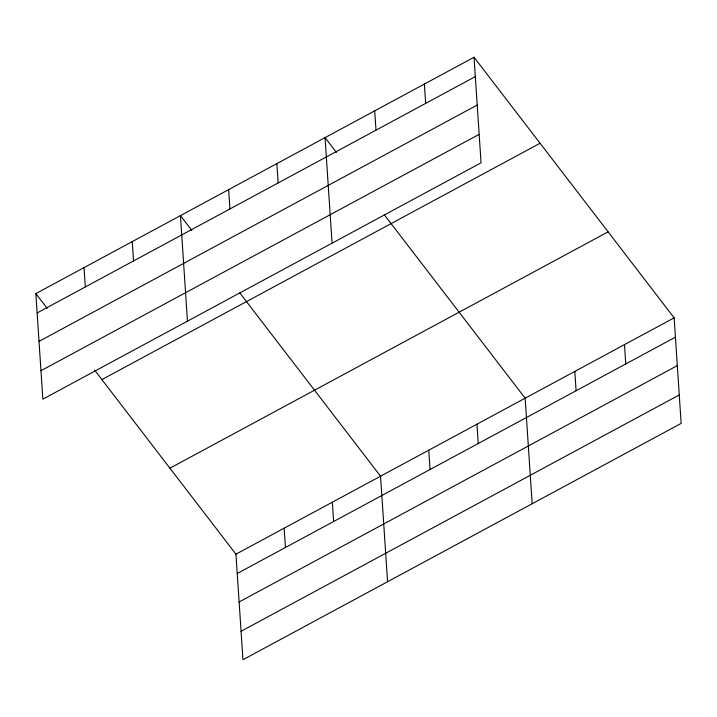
<?xml version="1.0" encoding="UTF-8"?>
<svg xmlns="http://www.w3.org/2000/svg" width="717" height="717" viewBox="0 0 717 717"><rect width="100%" height="100%" fill="white"/><g stroke="black" fill="none" stroke-linecap="round" stroke-linejoin="round"><path stroke-width="1.08" d="M474.045 57.27L481.053 162.813L42.859 399.154L35.85 293.603L474.045 57.27L674.141 317.846L681.15 423.397L242.955 659.73L235.947 554.187L94.545 370.044M37.132 312.935L475.326 76.594M39.023 341.382L477.217 105.049M40.968 370.698L479.162 134.366M101.886 379.598L540.071 143.257M169.92 468.192L608.106 231.851M235.947 554.187L674.141 317.846M237.228 573.51L675.423 337.169M239.12 601.966L677.314 365.625M241.073 631.274L679.259 394.942M336.398 152.389L325.052 137.619L332.07 243.171M384.42 214.93L525.158 398.204L532.166 503.746M191.789 230.381L180.451 215.611L187.46 321.162M239.819 292.921L380.548 476.196L387.565 581.738M35.85 293.603L47.188 308.373M624.48 344.626L625.762 363.958M574.819 371.415L576.101 390.738M476.957 424.195L478.239 443.518M424.383 84.05L425.665 103.382M428.757 450.195L430.039 469.518M374.713 110.839L376.004 130.162M332.347 502.187L333.638 521.51M276.852 163.619L278.142 182.943M284.147 528.187L285.438 547.51M228.651 189.62L229.933 208.943M132.251 241.611L133.532 260.934M84.05 267.611L85.332 286.934"/></g></svg>
